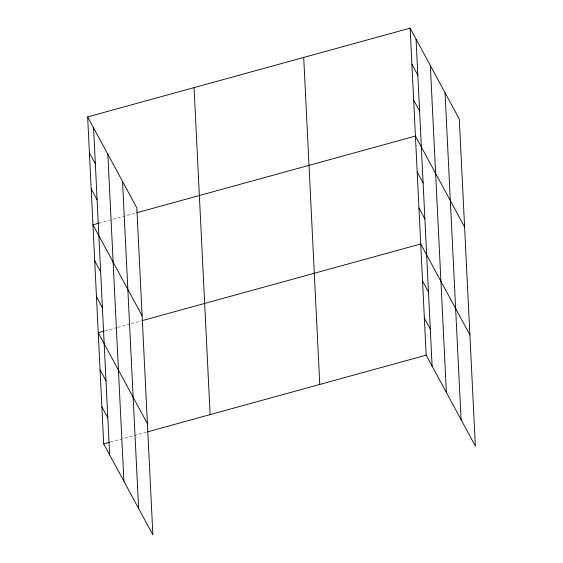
<?xml version="1.0" encoding="UTF-8"?>
<svg xmlns="http://www.w3.org/2000/svg" width="563" height="563" viewBox="0 0 563 563"><rect width="100%" height="100%" fill="white"/><g stroke="black" fill="none" stroke-linecap="round" stroke-linejoin="round"><path stroke-width="0.42" stroke-dasharray="2.81 2.11" d="M98.856 223.187L136.014 212.962M104.999 330.868L116.822 327.61M117.667 327.377L130.334 323.894M131.179 323.662L141.313 320.868M110.454 442.046L146.774 432.053"/><path stroke-width="0.84" d="M87.645 116.907L136.816 207.853L152.876 534.85L103.698 443.904L87.645 116.907L410.124 28.15L459.302 119.096L475.355 446.093L426.184 355.147L410.124 28.15M98.856 223.187L92.944 224.813L142.115 315.759M136.858 212.73L415.424 136.063L464.602 227.002M104.155 331.1L98.236 332.726L147.415 423.672M142.157 320.636L420.723 243.969L469.901 334.915M103.698 443.904L109.609 442.279M147.619 431.821L426.184 355.147M411.891 64.119L417.823 75.083M413.657 100.087L419.59 111.052M417.19 172.032L423.123 182.996M418.956 208L424.889 218.965M422.546 281.028L428.471 291.993M424.368 318.088L430.294 329.052M89.411 152.876L95.337 163.84M91.178 188.844L97.103 199.809M94.711 260.789L100.636 271.753M96.47 296.757L102.403 307.722M100.059 369.785L105.985 380.75M101.882 406.845L107.807 417.809M445.03 92.698L461.09 419.702M430.329 65.505L446.382 392.502M416.057 39.114L432.11 366.112M303.71 57.44L319.763 384.438M194.059 87.617L210.119 414.614M122.544 181.455L138.604 508.459M107.843 154.262L123.895 481.259M93.571 127.871L109.63 454.869"/></g></svg>
